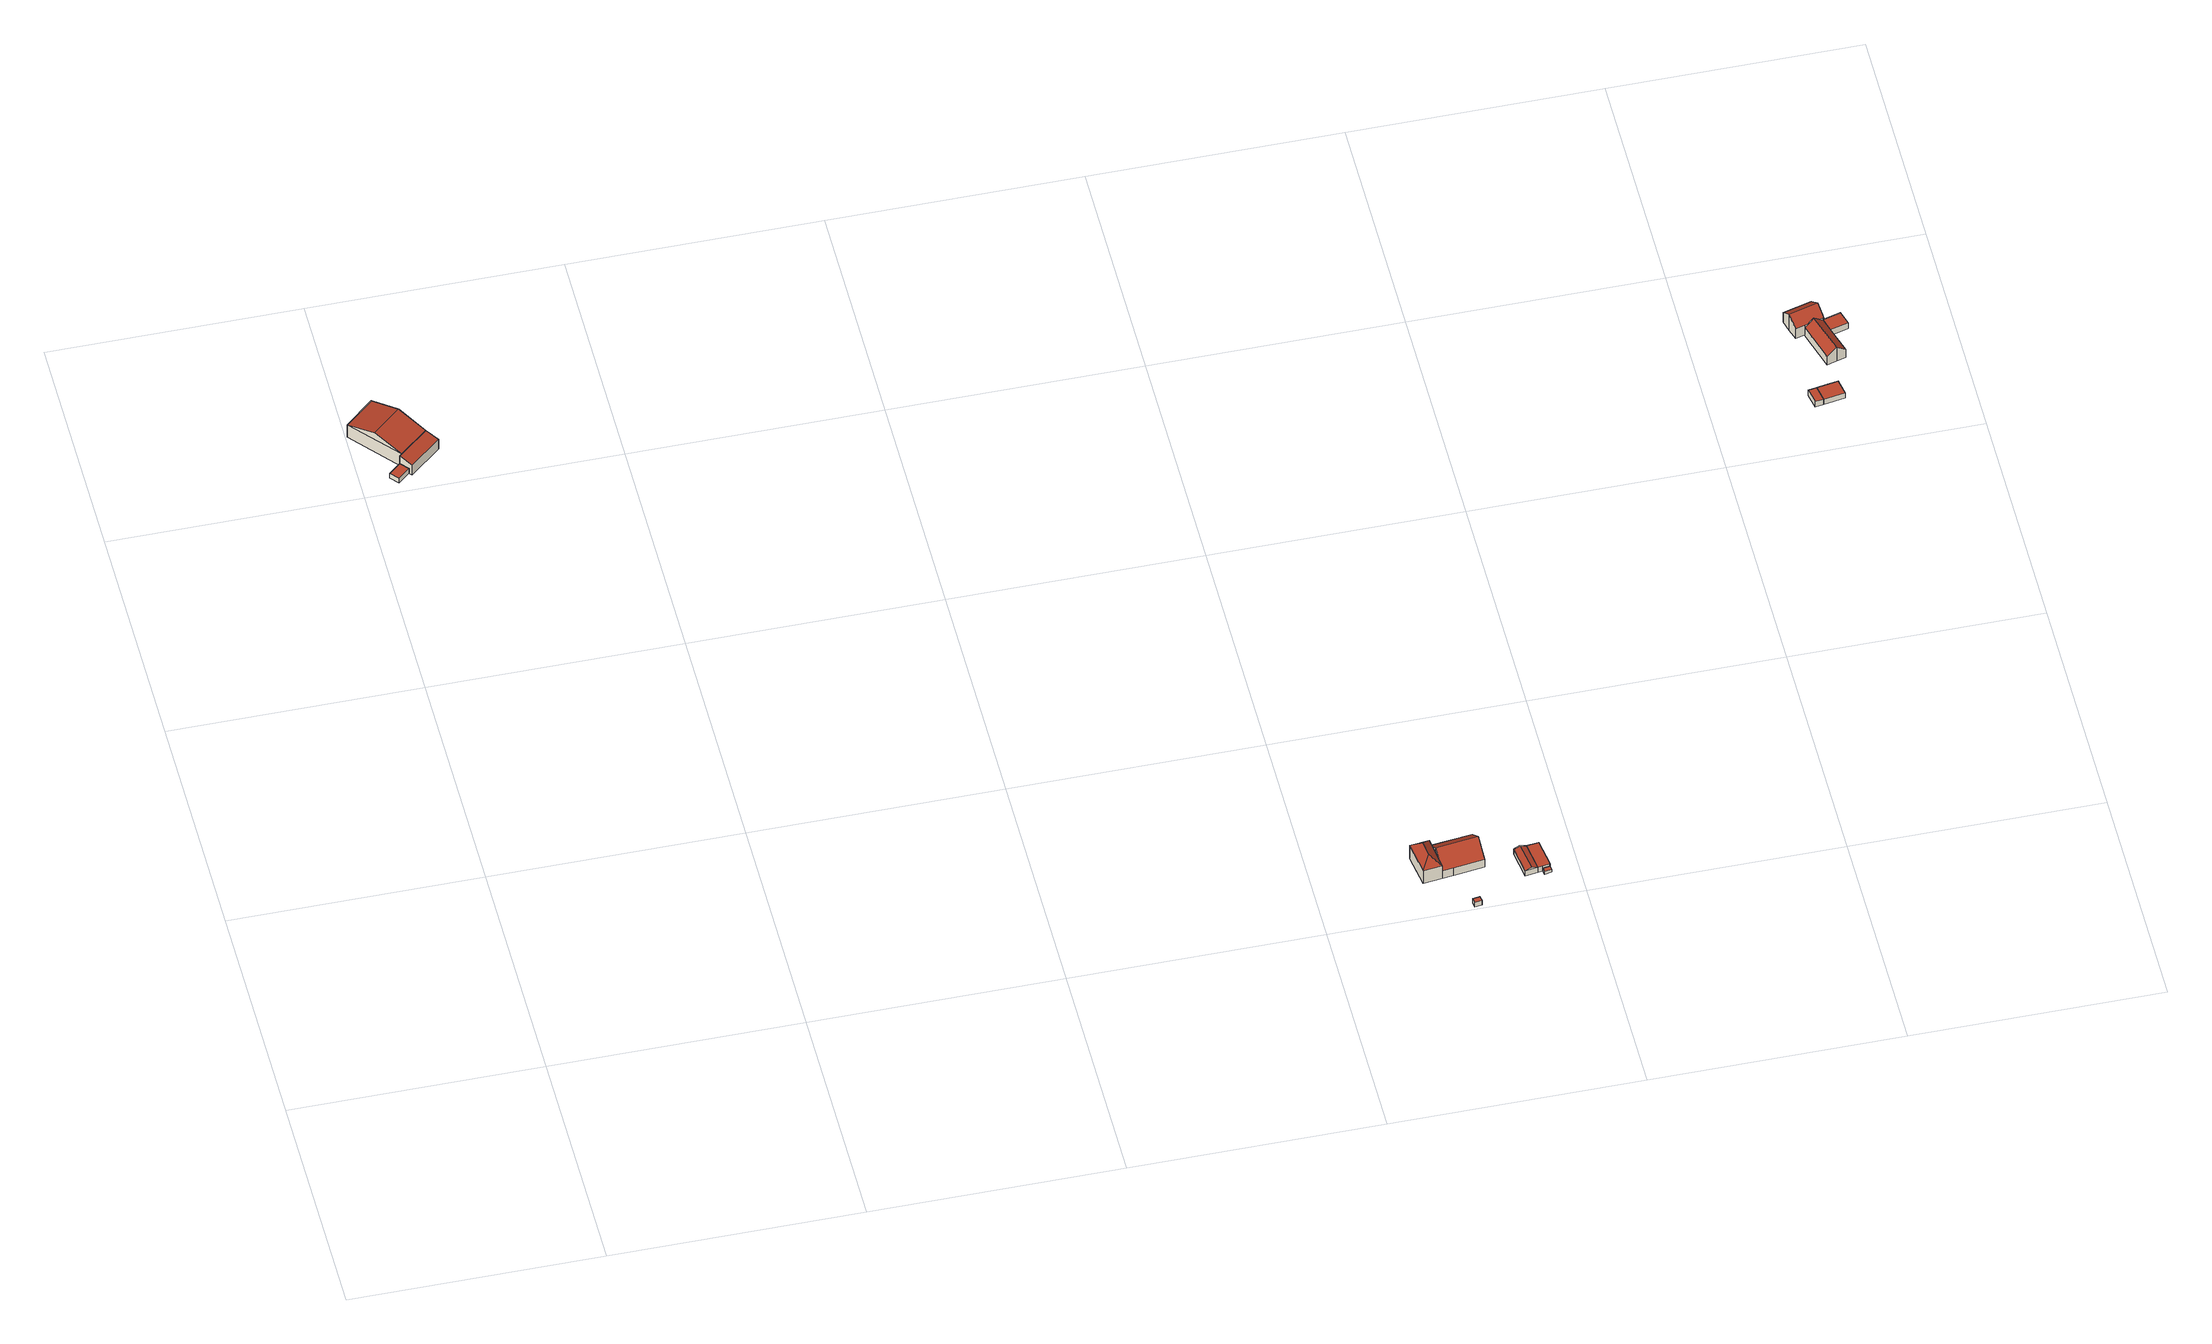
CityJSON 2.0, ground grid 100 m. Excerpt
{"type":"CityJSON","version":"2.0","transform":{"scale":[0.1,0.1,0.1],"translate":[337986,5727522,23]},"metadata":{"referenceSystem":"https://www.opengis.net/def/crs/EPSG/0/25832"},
"CityObjects":{
"building1":{"type":"Building","attributes":{"Geometrietyp2DReferenz":"3000","Gemeindeschluessel":"05170048","function":"31001_2720","roofType":"1000","measuredHeight":2.6},"address":[{"country":"Germany","locality":"Wesel","thoroughfareNumber":"28","thoroughfareName":"Wurmflakstraße"}],"geometry":[{"type":"Solid","lod":"2","boundaries":[[[[0,1,2,3]],[[4,5,1,0]],[[6,7,5,4]],[[3,2,7,6]],[[4,0,3,6]],[[1,5,7,2]]]],"semantics":{"surfaces":[{"type":"WallSurface"},{"type":"RoofSurface"},{"type":"GroundSurface"}],"values":[[0,0,0,0,1,2]]}}]},
"building2":{"type":"Building","attributes":{"Geometrietyp2DReferenz":"3000","Gemeindeschluessel":"05170048","function":"31001_2720","roofType":"3100","measuredHeight":10.27},"address":[{"country":"Germany","locality":"Wesel","thoroughfareNumber":"28","thoroughfareName":"Wurmflakstraße"}],"geometry":[{"type":"Solid","lod":"2","boundaries":[[[[8,9,10,11]],[[12,13,9,8]],[[14,15,13,12]],[[11,10,15,14]],[[8,16,12]],[[14,17,11]],[[11,17,16,8]],[[12,16,17,14]],[[9,13,15,10]]]],"semantics":{"surfaces":[{"type":"WallSurface"},{"type":"RoofSurface"},{"type":"GroundSurface"}],"values":[[0,0,0,0,0,0,1,1,2]]}}]},
"building3":{"type":"Building","attributes":{"Geometrietyp2DReferenz":"3000","Gemeindeschluessel":"05170048","function":"51009_1610","roofType":"2100","measuredHeight":6.85},"geometry":[{"type":"Solid","lod":"2","boundaries":[[[[8,9,18,19]],[[11,10,9,8]],[[20,21,10,11]],[[22,23,21,20]],[[19,18,23,22]],[[20,11,8,19,22]],[[9,10,21,23,18]]]],"semantics":{"surfaces":[{"type":"WallSurface"},{"type":"RoofSurface"},{"type":"GroundSurface"}],"values":[[0,0,0,0,0,1,2]]}}]},
"building4":{"type":"Building","attributes":{"name":"Tückingshof","Geometrietyp2DReferenz":"3000","Gemeindeschluessel":"05170048","function":"31001_1210","roofType":"3200","measuredHeight":10.77},"address":[{"country":"Germany","locality":"Wesel","thoroughfareNumber":"61","thoroughfareName":"Obrighovener Straße"}],"geometry":[{"type":"Solid","lod":"2","boundaries":[[[[24,25,26,27]],[[28,29,25,24]],[[30,31,29,28]],[[27,26,31,30]],[[24,32,28]],[[30,33,27]],[[27,33,32,24]],[[28,32,33,30]],[[25,29,31,26]]]],"semantics":{"surfaces":[{"type":"WallSurface"},{"type":"RoofSurface"},{"type":"GroundSurface"}],"values":[[0,0,0,0,1,1,1,1,2]]}}]},
"building5":{"type":"Building","attributes":{"Geometrietyp2DReferenz":"3000","Gemeindeschluessel":"05170048","function":"31001_2720","roofType":"1000","measuredHeight":2.48},"address":[{"country":"Germany","locality":"Wesel","thoroughfareNumber":"61","thoroughfareName":"Obrighovener Straße"}],"geometry":[{"type":"Solid","lod":"2","boundaries":[[[[34,35,36,37]],[[38,39,35,34]],[[40,41,39,38]],[[37,36,41,40]],[[38,34,37,40]],[[35,39,41,36]]]],"semantics":{"surfaces":[{"type":"WallSurface"},{"type":"RoofSurface"},{"type":"GroundSurface"}],"values":[[0,0,0,0,1,2]]}}]},
"building6":{"type":"Building","attributes":{"Geometrietyp2DReferenz":"3000","Gemeindeschluessel":"05170048","function":"31001_2720","roofType":"3100","measuredHeight":9.65},"address":[{"country":"Germany","locality":"Wesel","thoroughfareNumber":"61","thoroughfareName":"Obrighovener Straße"}],"geometry":[{"type":"Solid","lod":"2","boundaries":[[[[42,43,44,45]],[[46,47,43,42]],[[48,49,47,46]],[[50,51,49,48]],[[52,53,51,50]],[[54,55,53,52]],[[45,44,55,54]],[[48,46,42,50]],[[45,54,52,50,42]],[[43,47,49,51,53,55,44]]]],"semantics":{"surfaces":[{"type":"WallSurface"},{"type":"RoofSurface"},{"type":"GroundSurface"}],"values":[[0,0,0,0,0,0,0,1,1,2]]}}]},
"building7":{"type":"Building","attributes":{"Geometrietyp2DReferenz":"3000","Gemeindeschluessel":"05170048","function":"31001_2720","roofType":"3100","measuredHeight":3.63},"address":[{"country":"Germany","locality":"Wesel","thoroughfareNumber":"61","thoroughfareName":"Obrighovener Straße"}],"geometry":[{"type":"Solid","lod":"2","boundaries":[[[[56,57,58,59]],[[60,61,57,56]],[[62,63,61,60]],[[59,58,63,62]],[[56,64,60]],[[62,65,59]],[[59,65,64,56]],[[60,64,65,62]],[[57,61,63,58]]]],"semantics":{"surfaces":[{"type":"WallSurface"},{"type":"RoofSurface"},{"type":"GroundSurface"}],"values":[[0,0,0,0,0,0,1,1,2]]}}]},
"building8":{"type":"Building","attributes":{"Geometrietyp2DReferenz":"3000","Gemeindeschluessel":"05170048","function":"31001_2720","roofType":"1000","measuredHeight":1.66},"address":[{"country":"Germany","locality":"Wesel","thoroughfareNumber":"61","thoroughfareName":"Obrighovener Straße"}],"geometry":[{"type":"Solid","lod":"2","boundaries":[[[[66,67,68,69]],[[70,71,67,66]],[[72,73,71,70]],[[69,68,73,72]],[[70,66,69,72]],[[67,71,73,68]]]],"semantics":{"surfaces":[{"type":"WallSurface"},{"type":"RoofSurface"},{"type":"GroundSurface"}],"values":[[0,0,0,0,1,2]]}}]},
"building9":{"type":"Building","attributes":{"Geometrietyp2DReferenz":"3000","Gemeindeschluessel":"05170048","function":"31001_2720","roofType":"1000","measuredHeight":2.85},"address":[{"country":"Germany","locality":"Wesel","thoroughfareNumber":"61","thoroughfareName":"Obrighovener Straße"}],"geometry":[{"type":"Solid","lod":"2","boundaries":[[[[74,75,76,77]],[[78,79,75,74]],[[80,81,79,78]],[[62,82,81,80]],[[60,83,82,62]],[[77,76,83,60]],[[62,80,78,74,77,60]],[[75,79,81,82,83,76]]]],"semantics":{"surfaces":[{"type":"WallSurface"},{"type":"RoofSurface"},{"type":"GroundSurface"}],"values":[[0,0,0,0,0,0,1,2]]}}]},
"building10":{"type":"Building","attributes":{"Geometrietyp2DReferenz":"3000","Gemeindeschluessel":"05170048","function":"31001_2720","roofType":"1000","measuredHeight":2.83},"address":[{"country":"Germany","locality":"Wesel","thoroughfareNumber":"71","thoroughfareName":"Obrighovener Straße"}],"geometry":[{"type":"Solid","lod":"2","boundaries":[[[[84,85,86,87]],[[88,89,85,84]],[[90,91,89,88]],[[87,86,91,90]],[[88,84,87,90]],[[85,89,91,86]]]],"semantics":{"surfaces":[{"type":"WallSurface"},{"type":"RoofSurface"},{"type":"GroundSurface"}],"values":[[0,0,0,0,1,2]]}}]},
"building11":{"type":"Building","attributes":{"Geometrietyp2DReferenz":"3000","Gemeindeschluessel":"05170048","function":"31001_2720","roofType":"1000","measuredHeight":2.76},"address":[{"country":"Germany","locality":"Wesel","thoroughfareNumber":"71","thoroughfareName":"Obrighovener Straße"}],"geometry":[{"type":"Solid","lod":"2","boundaries":[[[[92,93,94,95]],[[96,97,93,92]],[[84,85,97,96]],[[87,86,85,84]],[[95,94,86,87]],[[84,96,92,95,87]],[[93,97,85,86,94]]]],"semantics":{"surfaces":[{"type":"WallSurface"},{"type":"RoofSurface"},{"type":"GroundSurface"}],"values":[[0,0,0,0,0,1,2]]}}]},
"building12":{"type":"Building","attributes":{"Geometrietyp2DReferenz":"3000","Gemeindeschluessel":"05170048","function":"31001_1210","roofType":"3100","measuredHeight":8.64},"address":[{"country":"Germany","locality":"Wesel","thoroughfareNumber":"71","thoroughfareName":"Obrighovener Straße"}],"geometry":[{"type":"Solid","lod":"2","boundaries":[[[[98,99,100,101]],[[102,103,99,98]],[[104,105,103,102]],[[106,107,105,104]],[[108,109,107,106]],[[110,111,109,108]],[[112,113,111,110]],[[114,115,113,112]],[[101,100,115,114]],[[98,101,114,112,110,108,102]],[[106,104,102,108]],[[99,103,105,107,109,111,113,115,100]]]],"semantics":{"surfaces":[{"type":"WallSurface"},{"type":"RoofSurface"},{"type":"GroundSurface"}],"values":[[0,0,0,0,0,0,0,0,0,1,1,2]]}}]},
"building13":{"type":"Building","attributes":{"Geometrietyp2DReferenz":"3000","Gemeindeschluessel":"05170048","function":"31001_2720","roofType":"3100","measuredHeight":7.43},"address":[{"country":"Germany","locality":"Wesel","thoroughfareNumber":"71","thoroughfareName":"Obrighovener Straße"}],"geometry":[{"type":"Solid","lod":"2","boundaries":[[[[116,117,118,119]],[[120,121,117,116]],[[122,123,121,120]],[[124,125,123,122]],[[126,127,125,124]],[[128,129,127,126]],[[119,118,129,128]],[[120,116,119,122]],[[128,126,124,122,119]],[[117,121,123,125,127,129,118]]]],"semantics":{"surfaces":[{"type":"WallSurface"},{"type":"RoofSurface"},{"type":"GroundSurface"}],"values":[[0,0,0,0,0,0,0,1,1,2]]}}]},
"building14":{"type":"Building","attributes":{"Geometrietyp2DReferenz":"3000","Gemeindeschluessel":"05170048","function":"31001_1210","roofType":"1000","measuredHeight":3.19},"address":[{"country":"Germany","locality":"Wesel","thoroughfareNumber":"71","thoroughfareName":"Obrighovener Straße"}],"geometry":[{"type":"Solid","lod":"2","boundaries":[[[[130,131,132,133]],[[134,135,131,130]],[[136,137,135,134]],[[138,139,137,136]],[[140,141,139,138]],[[133,132,141,140]],[[138,136,134,130,133,140]],[[131,135,137,139,141,132]]]],"semantics":{"surfaces":[{"type":"WallSurface"},{"type":"RoofSurface"},{"type":"GroundSurface"}],"values":[[0,0,0,0,0,0,1,2]]}}]}
},
"vertices":[
[189,3083,32],[189,3083,6],[161,3115,6],[161,3115,32],[141,3042,32],[141,3042,6],[112,3074,32],[112,3074,6],
[170,3123,73],[170,3123,5],[286,3222,5],[286,3222,73],[6,3316,73],[6,3316,5],[122,3416,73],[122,3416,5],[88,3219,108],[204,3319,108],
[161,3115,5],[161,3115,73],[325,3180,58],[325,3180,5],[198,3072,58],[198,3072,5],
[3391,306,77],[3391,306,8],[3409,168,8],[3409,168,77],[3467,315,77],[3467,315,8],[3485,177,77],[3485,177,8],[3434,272,116],[3442,211,116],
[3600,14,30],[3600,14,5],[3597,35,5],[3597,35,30],[3571,10,30],[3571,10,5],[3568,32,30],[3568,32,5],
[3476,246,105],[3476,246,9],[3485,177,9],[3485,177,49],[3467,315,49],[3467,315,9],[3637,336,49],[3637,336,9],[3645,268,105],[3645,268,9],[3653,199,49],[3653,199,9],[3530,183,49],[3530,183,9],
[3775,239,35],[3775,239,8],[3791,120,8],[3791,120,35],[3824,246,35],[3824,246,8],[3841,127,35],[3841,127,8],[3799,243,44],[3816,123,44],
[3892,116,24],[3892,116,8],[3889,134,8],[3889,134,24],[3863,112,24],[3863,112,8],[3860,130,24],[3860,130,8],
[3890,134,35],[3890,134,7],[3873,252,7],[3873,252,35],[3889,134,35],[3889,134,7],[3860,130,35],[3860,130,7],[3841,127,7],[3824,246,7],
[5428,2233,30],[5428,2233,2],[5416,2298,2],[5416,2298,30],[5394,2228,30],[5394,2228,2],[5382,2292,30],[5382,2292,2],
[5502,2312,30],[5502,2312,2],[5461,2305,2],[5461,2305,30],[5514,2247,30],[5514,2247,2],
[5401,2581,59],[5401,2581,7],[5439,2592,7],[5439,2592,60],[5388,2628,94],[5388,2628,7],[5375,2674,59],[5375,2674,7],[5491,2707,59],[5491,2707,7],[5505,2661,94],[5505,2661,7],[5515,2623,66],[5515,2623,7],[5518,2614,59],[5518,2614,7],[5515,2614,59],[5515,2614,7],
[5487,2425,47],[5487,2425,5],[5525,2436,5],[5525,2436,80],[5439,2592,47],[5439,2592,5],[5477,2603,80],[5477,2603,5],[5515,2614,47],[5515,2614,5],[5529,2565,47],[5529,2565,5],[5563,2447,47],[5563,2447,5],
[5605,2586,40],[5605,2586,8],[5588,2643,8],[5588,2643,40],[5529,2565,40],[5529,2565,8],[5515,2614,40],[5515,2614,8],[5518,2614,40],[5518,2614,8],[5515,2623,40],[5515,2623,8]
]}
